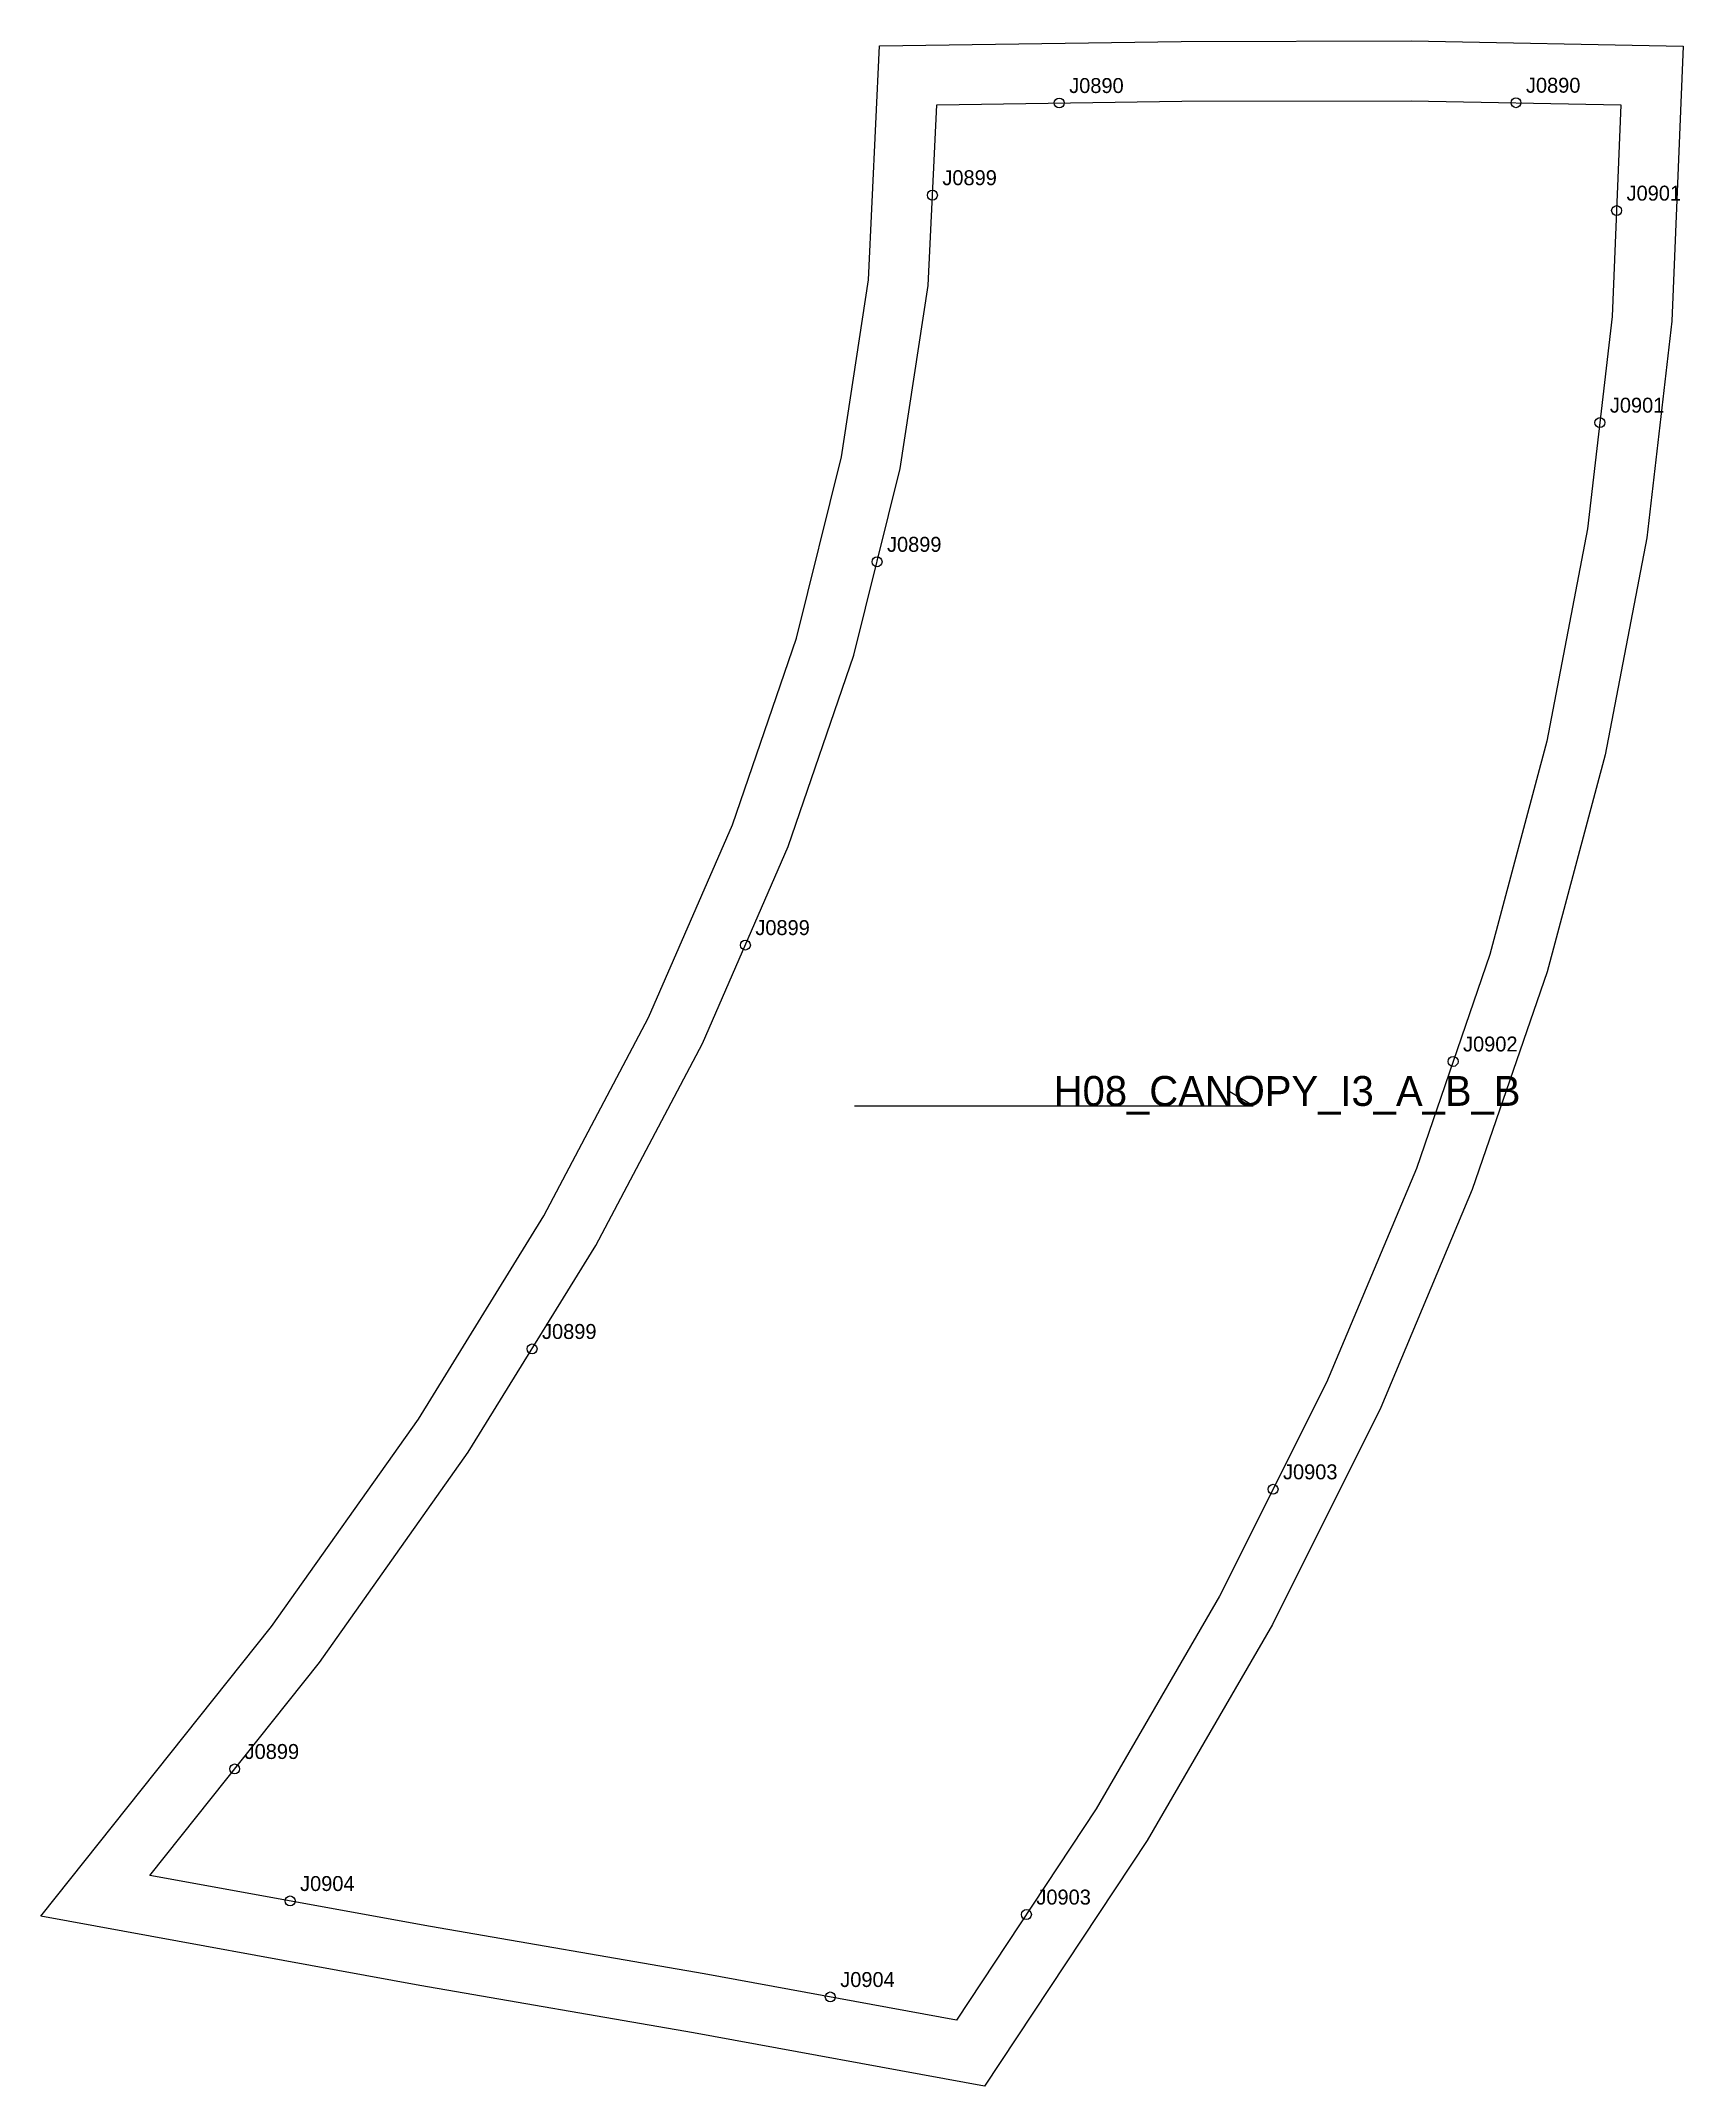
# Model space of a CAD drawing. Header units: millimetres. Extents: x -180 to 150, y -398 to 13.
import ezdxf

# ---------------------------------------------------------------- set-up
doc = ezdxf.new("R2010")
doc.units = ezdxf.units.MM
for name, color, linetype in [('CUT', 1, 'Continuous'), ('GRAIN', 3, 'Continuous'), ('LABEL', 7, 'Continuous'), ('NOTCH', 2, 'Continuous'), ('SEW', 5, 'Continuous')]:
    doc.layers.add(name, color=color, linetype=linetype)

msp = doc.modelspace()

# ---------------------------------------------------------------- linework, layer by layer
at = {"layer": 'CUT'}
msp.add_lwpolyline([(-11.45, 11.84), (49.08, 12.68), (95.29, 12.8), (149.77, 11.77), (147.54, -43.45), (142.47, -86.89), (134.12, -130.41), (122.47, -174.01), (107.47, -217.68), (89.11, -261.36), (67.35, -304.94), (42.22, -348.27), (9.61, -397.54), (-48.78, -386.83), (-103.69, -377.36), (-179.75, -363.46), (-133.47, -305.35), (-104.01, -263.74), (-78.8, -222.95), (-57.81, -183.16), (-40.98, -144.51), (-28.14, -107.03), (-19.1, -70.63), (-13.69, -35.11), (-11.45, 11.84)], close=True, dxfattribs=at)
at = {"layer": 'GRAIN'}
for p, q in [((-16.52, -200.88), (63.48, -200.88)), ((63.48, -200.88), (58.48, -197.88))]:
    msp.add_line(p, q, dxfattribs=at)
at = {"layer": 'NOTCH'}
for centre in [(24.59, 0.34), (116.24, 0.4), (-0.86, -18.15), (136.43, -21.25), (133.08, -63.79), (-11.97, -91.71), (-38.39, -168.61), (103.62, -191.96), (-81.19, -249.64), (67.49, -277.8), (-140.87, -333.91), (-129.74, -360.4), (18, -363.12), (-21.35, -379.66)]:
    msp.add_circle(centre, 1, dxfattribs=at)
at = {"layer": 'SEW'}
msp.add_lwpolyline([(0, 0), (49.18, 0.68), (95.19, 0.8), (137.29, 0), (135.57, -42.51), (130.6, -85.07), (122.42, -127.73), (110.98, -170.51), (96.25, -213.41), (78.2, -256.35), (56.78, -299.24), (32.01, -341.94), (3.98, -384.31), (-46.68, -375.01), (-101.59, -365.54), (-157.88, -355.26), (-123.87, -312.56), (-94, -270.37), (-68.37, -228.91), (-46.99, -188.36), (-29.78, -148.86), (-16.62, -110.43), (-7.32, -72.98), (-1.73, -36.3)], close=True, dxfattribs=at)

# ---------------------------------------------------------------- texts
at = {"layer": 'LABEL'}
for s, height, p in [('J0890', 3, (26.59, 2.34)), ('J0890', 3, (118.24, 2.4)), ('J0899', 3, (1.14, -16.15)), ('J0901', 3, (138.43, -19.25)), ('J0901', 3, (135.08, -61.79)), ('J0899', 3, (-9.97, -89.71)), ('J0899', 3, (-36.39, -166.61)), ('J0902', 3, (105.62, -189.96)), ('H08_CANOPY_I3_A_B_B', 6, (23.48, -200.88)), ('J0899', 3, (-79.19, -247.64)), ('J0903', 3, (69.49, -275.8)), ('J0899', 3, (-138.87, -331.91)), ('J0904', 3, (-127.74, -358.4)), ('J0903', 3, (20, -361.12)), ('J0904', 3, (-19.35, -377.66))]:
    msp.add_text(s, height=height, dxfattribs=at).set_placement(p)

doc.saveas('drawing.dxf')
